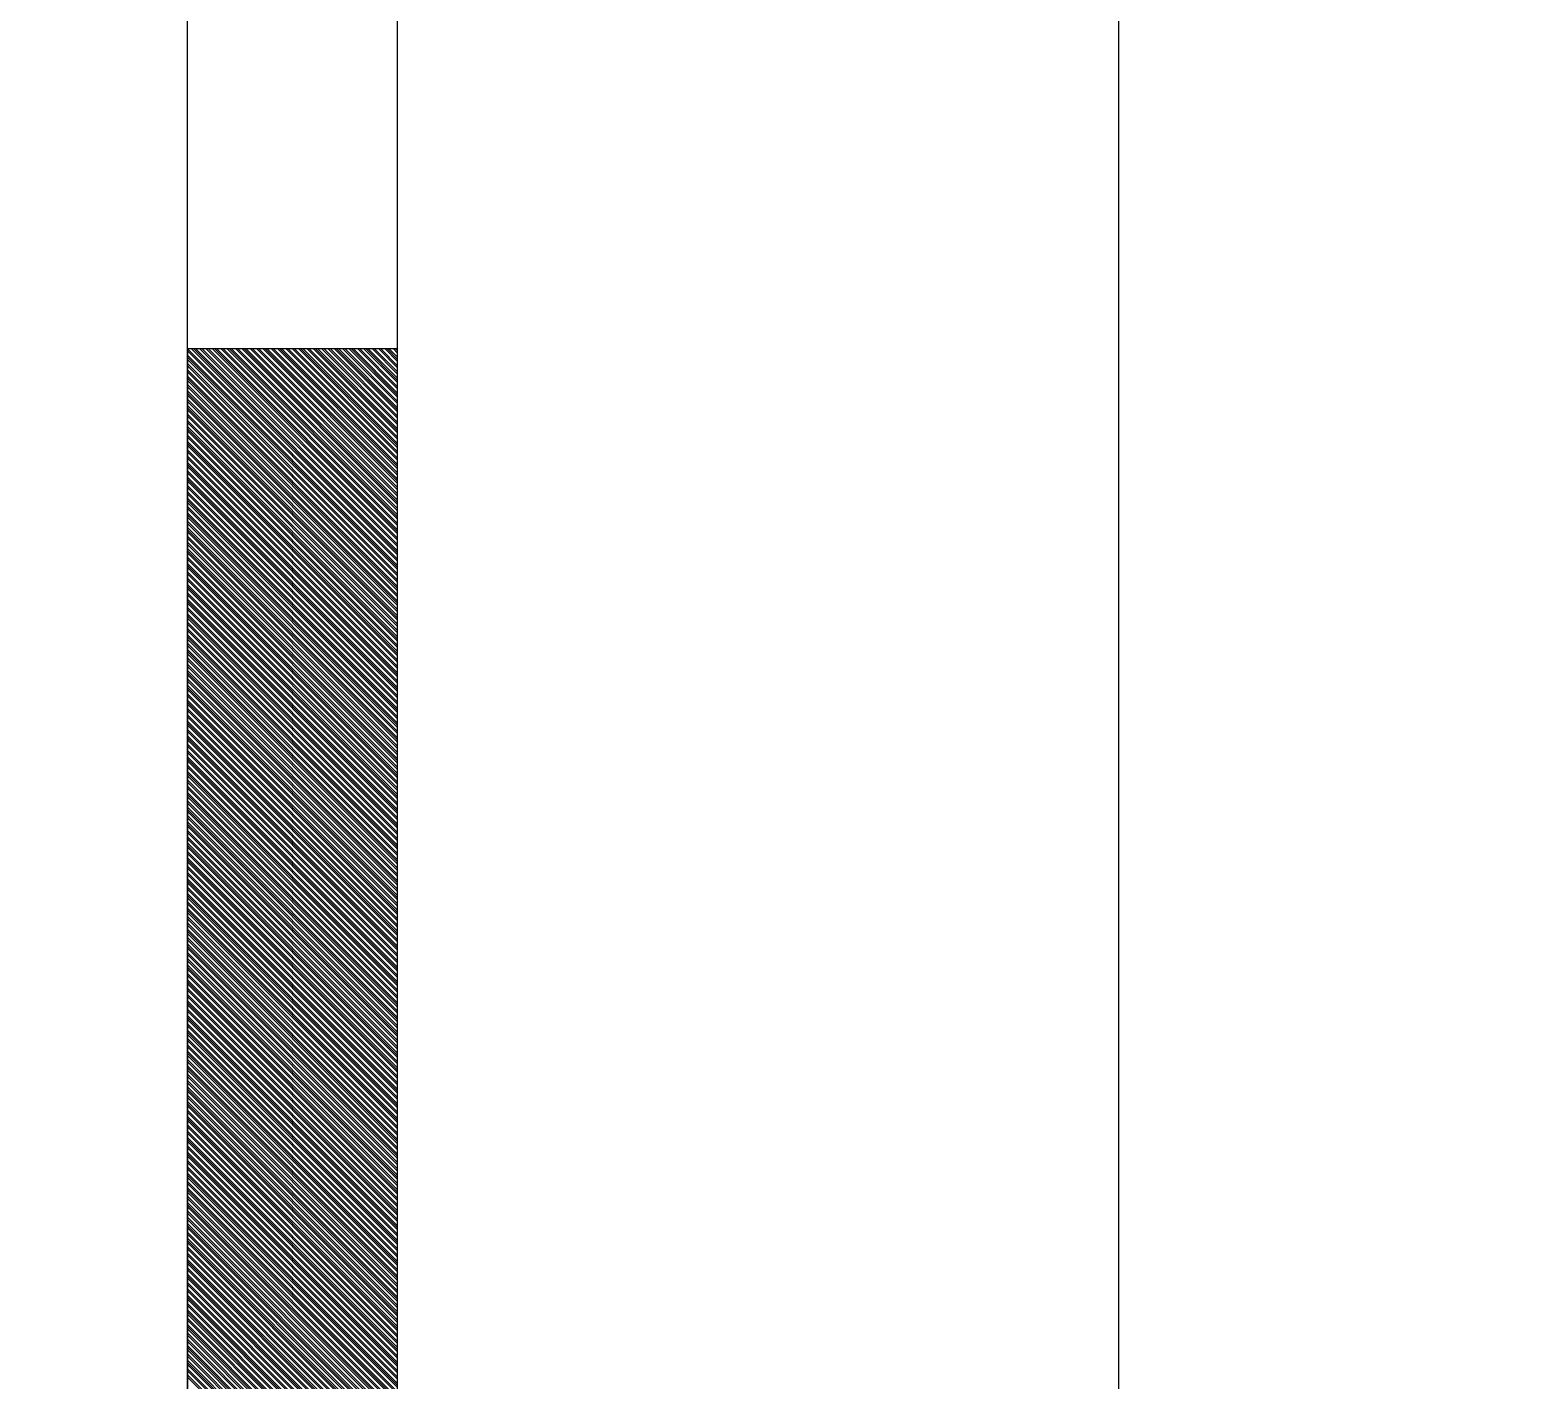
# Model space of a CAD drawing. Extents: x 730354 to 731930, y 4378581 to 4379608.
# Drawn here: x 730592.92 to 730599.99, y 4379516.11 to 4379522.53 of the extents above; entities that cross this region are included whole.
import ezdxf

# ---------------------------------------------------------------- set-up
doc = ezdxf.new("R2010")
doc.units = 0
doc.header["$MEASUREMENT"] = 0
doc.layers.get('0').update_dxf_attribs({"linetype": 'CONTINUOUS'})

msp = doc.modelspace()

# ---------------------------------------------------------------- linework, layer by layer
at = {"color": 7, "linetype": 'CONTINUOUS'}
for p, q in [((730593.67, 4379481.01), (730593.67, 4379581.01)), ((730593.67, 4379481.01), (730593.67, 4379581.01)), ((730594.67, 4379481.01), (730594.67, 4379581.01)), ((730594.67, 4379481.01), (730594.67, 4379581.01)), ((730594.67, 4379520.01), (730593.67, 4379521.01)), ((730594.67, 4379520.01), (730593.67, 4379521.01)), ((730594.67, 4379520), (730593.67, 4379521)), ((730594.67, 4379520), (730593.67, 4379521)), ((730594.67, 4379520.03), (730593.69, 4379521.01)), ((730594.67, 4379520.03), (730593.69, 4379521.01)), ((730594.67, 4379520.04), (730593.7, 4379521.01)), ((730594.67, 4379520.04), (730593.7, 4379521.01)), ((730594.67, 4379520.05), (730593.71, 4379521.01)), ((730594.67, 4379520.05), (730593.71, 4379521.01)), ((730594.67, 4379520.07), (730593.73, 4379521.01)), ((730594.67, 4379520.07), (730593.73, 4379521.01)), ((730594.67, 4379520.08), (730593.74, 4379521.01)), ((730594.67, 4379520.08), (730593.74, 4379521.01)), ((730594.67, 4379520.1), (730593.76, 4379521.01)), ((730594.67, 4379520.1), (730593.76, 4379521.01)), ((730594.67, 4379520.11), (730593.77, 4379521.01)), ((730594.67, 4379520.11), (730593.77, 4379521.01)), ((730594.67, 4379520.13), (730593.79, 4379521.01)), ((730594.67, 4379520.13), (730593.79, 4379521.01)), ((730594.67, 4379520.14), (730593.8, 4379521.01)), ((730594.67, 4379520.14), (730593.8, 4379521.01)), ((730594.67, 4379520.15), (730593.81, 4379521.01)), ((730594.67, 4379520.15), (730593.81, 4379521.01)), ((730594.67, 4379520.17), (730593.83, 4379521.01)), ((730594.67, 4379520.17), (730593.83, 4379521.01)), ((730594.67, 4379520.18), (730593.84, 4379521.01)), ((730594.67, 4379520.18), (730593.84, 4379521.01)), ((730594.67, 4379520.2), (730593.86, 4379521.01)), ((730594.67, 4379520.2), (730593.86, 4379521.01)), ((730594.67, 4379520.21), (730593.87, 4379521.01)), ((730594.67, 4379520.21), (730593.87, 4379521.01)), ((730594.67, 4379520.22), (730593.88, 4379521.01)), ((730594.67, 4379520.22), (730593.88, 4379521.01)), ((730594.67, 4379520.24), (730593.9, 4379521.01)), ((730594.67, 4379520.24), (730593.9, 4379521.01)), ((730594.67, 4379520.25), (730593.91, 4379521.01)), ((730594.67, 4379520.25), (730593.91, 4379521.01)), ((730594.67, 4379520.27), (730593.93, 4379521.01)), ((730594.67, 4379520.27), (730593.93, 4379521.01)), ((730594.67, 4379520.28), (730593.94, 4379521.01)), ((730594.67, 4379520.28), (730593.94, 4379521.01)), ((730594.67, 4379520.29), (730593.95, 4379521.01)), ((730594.67, 4379520.29), (730593.95, 4379521.01)), ((730594.67, 4379520.31), (730593.97, 4379521.01)), ((730594.67, 4379520.31), (730593.97, 4379521.01)), ((730594.67, 4379520.32), (730593.98, 4379521.01)), ((730594.67, 4379520.32), (730593.98, 4379521.01)), ((730594.67, 4379520.34), (730594, 4379521.01)), ((730594.67, 4379520.34), (730594, 4379521.01)), ((730594.67, 4379520.35), (730594.01, 4379521.01)), ((730594.67, 4379520.35), (730594.01, 4379521.01)), ((730594.67, 4379520.37), (730594.03, 4379521.01)), ((730594.67, 4379520.37), (730594.03, 4379521.01)), ((730594.67, 4379520.38), (730594.04, 4379521.01)), ((730594.67, 4379520.38), (730594.04, 4379521.01)), ((730594.67, 4379520.39), (730594.05, 4379521.01)), ((730594.67, 4379520.39), (730594.05, 4379521.01)), ((730594.67, 4379520.41), (730594.07, 4379521.01)), ((730594.67, 4379520.41), (730594.07, 4379521.01)), ((730594.67, 4379520.42), (730594.08, 4379521.01)), ((730594.67, 4379520.42), (730594.08, 4379521.01)), ((730594.67, 4379520.44), (730594.1, 4379521.01)), ((730594.67, 4379520.44), (730594.1, 4379521.01)), ((730594.67, 4379520.45), (730594.11, 4379521.01)), ((730594.67, 4379520.45), (730594.11, 4379521.01)), ((730594.67, 4379520.46), (730594.12, 4379521.01)), ((730594.67, 4379520.46), (730594.12, 4379521.01)), ((730594.67, 4379520.48), (730594.14, 4379521.01)), ((730594.67, 4379520.48), (730594.14, 4379521.01)), ((730594.67, 4379520.49), (730594.15, 4379521.01)), ((730594.67, 4379520.49), (730594.15, 4379521.01)), ((730594.67, 4379520.51), (730594.17, 4379521.01)), ((730594.67, 4379520.51), (730594.17, 4379521.01)), ((730594.67, 4379520.52), (730594.18, 4379521.01)), ((730594.67, 4379520.52), (730594.18, 4379521.01)), ((730594.67, 4379520.54), (730594.2, 4379521.01)), ((730594.67, 4379520.54), (730594.2, 4379521.01)), ((730594.67, 4379520.55), (730594.21, 4379521.01)), ((730594.67, 4379520.55), (730594.21, 4379521.01)), ((730594.67, 4379520.56), (730594.22, 4379521.01)), ((730594.67, 4379520.56), (730594.22, 4379521.01)), ((730594.67, 4379520.58), (730594.24, 4379521.01)), ((730594.67, 4379520.58), (730594.24, 4379521.01)), ((730594.67, 4379520.59), (730594.25, 4379521.01)), ((730594.67, 4379520.59), (730594.25, 4379521.01)), ((730594.67, 4379520.61), (730594.27, 4379521.01)), ((730594.67, 4379520.61), (730594.27, 4379521.01)), ((730594.67, 4379520.62), (730594.28, 4379521.01)), ((730594.67, 4379520.62), (730594.28, 4379521.01)), ((730594.67, 4379520.63), (730594.29, 4379521.01)), ((730594.67, 4379520.63), (730594.29, 4379521.01)), ((730594.67, 4379520.65), (730594.31, 4379521.01)), ((730594.67, 4379520.65), (730594.31, 4379521.01)), ((730594.67, 4379520.66), (730594.32, 4379521.01)), ((730594.67, 4379520.66), (730594.32, 4379521.01)), ((730594.67, 4379520.68), (730594.34, 4379521.01)), ((730594.67, 4379520.68), (730594.34, 4379521.01)), ((730594.67, 4379520.69), (730594.35, 4379521.01)), ((730594.67, 4379520.69), (730594.35, 4379521.01)), ((730594.67, 4379520.71), (730594.37, 4379521.01)), ((730594.67, 4379520.71), (730594.37, 4379521.01)), ((730594.67, 4379520.72), (730594.38, 4379521.01)), ((730594.67, 4379520.72), (730594.38, 4379521.01)), ((730594.67, 4379520.73), (730594.39, 4379521.01)), ((730594.67, 4379520.73), (730594.39, 4379521.01)), ((730594.67, 4379520.75), (730594.41, 4379521.01)), ((730594.67, 4379520.75), (730594.41, 4379521.01)), ((730594.67, 4379520.76), (730594.42, 4379521.01)), ((730594.67, 4379520.76), (730594.42, 4379521.01)), ((730594.67, 4379520.78), (730594.44, 4379521.01)), ((730594.67, 4379520.78), (730594.44, 4379521.01)), ((730594.67, 4379520.79), (730594.45, 4379521.01)), ((730594.67, 4379520.79), (730594.45, 4379521.01)), ((730594.67, 4379520.8), (730594.46, 4379521.01)), ((730594.67, 4379520.8), (730594.46, 4379521.01)), ((730594.67, 4379520.82), (730594.48, 4379521.01)), ((730594.67, 4379520.82), (730594.48, 4379521.01)), ((730594.67, 4379520.83), (730594.49, 4379521.01)), ((730594.67, 4379520.83), (730594.49, 4379521.01)), ((730594.67, 4379520.85), (730594.51, 4379521.01)), ((730594.67, 4379520.85), (730594.51, 4379521.01)), ((730594.67, 4379520.86), (730594.52, 4379521.01)), ((730594.67, 4379520.86), (730594.52, 4379521.01)), ((730594.67, 4379520.87), (730594.53, 4379521.01)), ((730594.67, 4379520.87), (730594.53, 4379521.01)), ((730594.67, 4379520.89), (730594.55, 4379521.01)), ((730594.67, 4379520.89), (730594.55, 4379521.01)), ((730594.67, 4379520.9), (730594.56, 4379521.01)), ((730594.67, 4379520.9), (730594.56, 4379521.01)), ((730594.67, 4379520.92), (730594.58, 4379521.01)), ((730594.67, 4379520.92), (730594.58, 4379521.01)), ((730594.67, 4379520.93), (730594.59, 4379521.01)), ((730594.67, 4379520.93), (730594.59, 4379521.01)), ((730594.67, 4379520.95), (730594.61, 4379521.01)), ((730594.67, 4379520.95), (730594.61, 4379521.01)), ((730594.67, 4379520.96), (730594.62, 4379521.01)), ((730594.67, 4379520.96), (730594.62, 4379521.01)), ((730594.67, 4379520.97), (730594.63, 4379521.01)), ((730594.67, 4379520.97), (730594.63, 4379521.01)), ((730594.67, 4379520.99), (730594.65, 4379521.01)), ((730594.67, 4379520.99), (730594.65, 4379521.01)), ((730594.67, 4379521), (730594.66, 4379521.01)), ((730594.67, 4379521), (730594.66, 4379521.01)), ((730594.67, 4379519.98), (730593.67, 4379520.98)), ((730594.67, 4379519.98), (730593.67, 4379520.98)), ((730594.67, 4379519.97), (730593.67, 4379520.97)), ((730594.67, 4379519.97), (730593.67, 4379520.97)), ((730594.67, 4379519.96), (730593.67, 4379520.96)), ((730594.67, 4379519.96), (730593.67, 4379520.96)), ((730594.67, 4379519.94), (730593.67, 4379520.94)), ((730594.67, 4379519.94), (730593.67, 4379520.94)), ((730594.67, 4379519.93), (730593.67, 4379520.93)), ((730594.67, 4379519.93), (730593.67, 4379520.93)), ((730594.67, 4379519.91), (730593.67, 4379520.91)), ((730594.67, 4379519.91), (730593.67, 4379520.91)), ((730594.67, 4379519.9), (730593.67, 4379520.9)), ((730594.67, 4379519.9), (730593.67, 4379520.9)), ((730594.67, 4379519.88), (730593.67, 4379520.88)), ((730594.67, 4379519.88), (730593.67, 4379520.88)), ((730594.67, 4379519.87), (730593.67, 4379520.87)), ((730594.67, 4379519.87), (730593.67, 4379520.87)), ((730594.67, 4379519.86), (730593.67, 4379520.86)), ((730594.67, 4379519.86), (730593.67, 4379520.86)), ((730594.67, 4379519.84), (730593.67, 4379520.84)), ((730594.67, 4379519.84), (730593.67, 4379520.84)), ((730594.67, 4379519.83), (730593.67, 4379520.83)), ((730594.67, 4379519.83), (730593.67, 4379520.83)), ((730594.67, 4379519.81), (730593.67, 4379520.81)), ((730594.67, 4379519.81), (730593.67, 4379520.81)), ((730594.67, 4379519.8), (730593.67, 4379520.8)), ((730594.67, 4379519.8), (730593.67, 4379520.8)), ((730594.67, 4379519.79), (730593.67, 4379520.79)), ((730594.67, 4379519.79), (730593.67, 4379520.79)), ((730594.67, 4379519.77), (730593.67, 4379520.77)), ((730594.67, 4379519.77), (730593.67, 4379520.77)), ((730594.67, 4379519.76), (730593.67, 4379520.76)), ((730594.67, 4379519.76), (730593.67, 4379520.76)), ((730594.67, 4379519.74), (730593.67, 4379520.74)), ((730594.67, 4379519.74), (730593.67, 4379520.74)), ((730594.67, 4379519.73), (730593.67, 4379520.73)), ((730594.67, 4379519.73), (730593.67, 4379520.73)), ((730594.67, 4379519.72), (730593.67, 4379520.72)), ((730594.67, 4379519.72), (730593.67, 4379520.72)), ((730594.67, 4379519.7), (730593.67, 4379520.7)), ((730594.67, 4379519.7), (730593.67, 4379520.7)), ((730594.67, 4379519.69), (730593.67, 4379520.69)), ((730594.67, 4379519.69), (730593.67, 4379520.69)), ((730594.67, 4379519.67), (730593.67, 4379520.67)), ((730594.67, 4379519.67), (730593.67, 4379520.67)), ((730594.67, 4379519.66), (730593.67, 4379520.66)), ((730594.67, 4379519.66), (730593.67, 4379520.66)), ((730594.67, 4379519.64), (730593.67, 4379520.64)), ((730594.67, 4379519.64), (730593.67, 4379520.64)), ((730594.67, 4379519.63), (730593.67, 4379520.63)), ((730594.67, 4379519.63), (730593.67, 4379520.63)), ((730594.67, 4379519.62), (730593.67, 4379520.62)), ((730594.67, 4379519.62), (730593.67, 4379520.62)), ((730594.67, 4379519.6), (730593.67, 4379520.6)), ((730594.67, 4379519.6), (730593.67, 4379520.6)), ((730594.67, 4379519.59), (730593.67, 4379520.59)), ((730594.67, 4379519.59), (730593.67, 4379520.59)), ((730594.67, 4379519.57), (730593.67, 4379520.57)), ((730594.67, 4379519.57), (730593.67, 4379520.57)), ((730594.67, 4379519.56), (730593.67, 4379520.56)), ((730594.67, 4379519.56), (730593.67, 4379520.56)), ((730594.67, 4379519.55), (730593.67, 4379520.55)), ((730594.67, 4379519.55), (730593.67, 4379520.55)), ((730594.67, 4379519.53), (730593.67, 4379520.53)), ((730594.67, 4379519.53), (730593.67, 4379520.53)), ((730594.67, 4379519.52), (730593.67, 4379520.52)), ((730594.67, 4379519.52), (730593.67, 4379520.52)), ((730594.67, 4379519.5), (730593.67, 4379520.5)), ((730594.67, 4379519.5), (730593.67, 4379520.5)), ((730594.67, 4379519.49), (730593.67, 4379520.49)), ((730594.67, 4379519.49), (730593.67, 4379520.49)), ((730594.67, 4379519.47), (730593.67, 4379520.47)), ((730594.67, 4379519.47), (730593.67, 4379520.47)), ((730594.67, 4379519.46), (730593.67, 4379520.46)), ((730594.67, 4379519.46), (730593.67, 4379520.46)), ((730594.67, 4379519.45), (730593.67, 4379520.45)), ((730594.67, 4379519.45), (730593.67, 4379520.45)), ((730594.67, 4379519.43), (730593.67, 4379520.43)), ((730594.67, 4379519.43), (730593.67, 4379520.43)), ((730594.67, 4379519.42), (730593.67, 4379520.42)), ((730594.67, 4379519.42), (730593.67, 4379520.42)), ((730594.67, 4379519.4), (730593.67, 4379520.4)), ((730594.67, 4379519.4), (730593.67, 4379520.4)), ((730594.67, 4379519.39), (730593.67, 4379520.39)), ((730594.67, 4379519.39), (730593.67, 4379520.39)), ((730594.67, 4379519.38), (730593.67, 4379520.38)), ((730594.67, 4379519.38), (730593.67, 4379520.38)), ((730594.67, 4379519.36), (730593.67, 4379520.36)), ((730594.67, 4379519.36), (730593.67, 4379520.36)), ((730594.67, 4379519.35), (730593.67, 4379520.35)), ((730594.67, 4379519.35), (730593.67, 4379520.35)), ((730594.67, 4379519.33), (730593.67, 4379520.33)), ((730594.67, 4379519.33), (730593.67, 4379520.33)), ((730594.67, 4379519.32), (730593.67, 4379520.32)), ((730594.67, 4379519.32), (730593.67, 4379520.32)), ((730594.67, 4379519.3), (730593.67, 4379520.3)), ((730594.67, 4379519.3), (730593.67, 4379520.3)), ((730594.67, 4379519.29), (730593.67, 4379520.29)), ((730594.67, 4379519.29), (730593.67, 4379520.29)), ((730594.67, 4379519.28), (730593.67, 4379520.28)), ((730594.67, 4379519.28), (730593.67, 4379520.28)), ((730594.67, 4379519.26), (730593.67, 4379520.26)), ((730594.67, 4379519.26), (730593.67, 4379520.26)), ((730594.67, 4379519.25), (730593.67, 4379520.25)), ((730594.67, 4379519.25), (730593.67, 4379520.25)), ((730594.67, 4379519.23), (730593.67, 4379520.23)), ((730594.67, 4379519.23), (730593.67, 4379520.23)), ((730594.67, 4379519.22), (730593.67, 4379520.22)), ((730594.67, 4379519.22), (730593.67, 4379520.22)), ((730594.67, 4379519.21), (730593.67, 4379520.21)), ((730594.67, 4379519.21), (730593.67, 4379520.21)), ((730594.67, 4379519.19), (730593.67, 4379520.19)), ((730594.67, 4379519.19), (730593.67, 4379520.19)), ((730594.67, 4379519.18), (730593.67, 4379520.18)), ((730594.67, 4379519.18), (730593.67, 4379520.18)), ((730594.67, 4379519.16), (730593.67, 4379520.16)), ((730594.67, 4379519.16), (730593.67, 4379520.16)), ((730594.67, 4379519.15), (730593.67, 4379520.15)), ((730594.67, 4379519.15), (730593.67, 4379520.15)), ((730594.67, 4379519.14), (730593.67, 4379520.14)), ((730594.67, 4379519.14), (730593.67, 4379520.14)), ((730594.67, 4379519.12), (730593.67, 4379520.12)), ((730594.67, 4379519.12), (730593.67, 4379520.12)), ((730594.67, 4379519.11), (730593.67, 4379520.11)), ((730594.67, 4379519.11), (730593.67, 4379520.11)), ((730594.67, 4379519.09), (730593.67, 4379520.09)), ((730594.67, 4379519.09), (730593.67, 4379520.09)), ((730594.67, 4379519.08), (730593.67, 4379520.08)), ((730594.67, 4379519.08), (730593.67, 4379520.08)), ((730594.67, 4379519.06), (730593.67, 4379520.06)), ((730594.67, 4379519.06), (730593.67, 4379520.06)), ((730594.67, 4379519.05), (730593.67, 4379520.05)), ((730594.67, 4379519.05), (730593.67, 4379520.05)), ((730594.67, 4379519.04), (730593.67, 4379520.04)), ((730594.67, 4379519.04), (730593.67, 4379520.04)), ((730594.67, 4379519.02), (730593.67, 4379520.02)), ((730594.67, 4379519.02), (730593.67, 4379520.02)), ((730594.67, 4379519.01), (730593.67, 4379520.01)), ((730594.67, 4379519.01), (730593.67, 4379520.01)), ((730594.67, 4379518.99), (730593.67, 4379519.99)), ((730594.67, 4379518.99), (730593.67, 4379519.99)), ((730594.67, 4379518.98), (730593.67, 4379519.98)), ((730594.67, 4379518.98), (730593.67, 4379519.98)), ((730594.67, 4379518.97), (730593.67, 4379519.97)), ((730594.67, 4379518.97), (730593.67, 4379519.97)), ((730594.67, 4379518.95), (730593.67, 4379519.95)), ((730594.67, 4379518.95), (730593.67, 4379519.95)), ((730594.67, 4379518.94), (730593.67, 4379519.94)), ((730594.67, 4379518.94), (730593.67, 4379519.94)), ((730594.67, 4379518.92), (730593.67, 4379519.92)), ((730594.67, 4379518.92), (730593.67, 4379519.92)), ((730594.67, 4379518.91), (730593.67, 4379519.91)), ((730594.67, 4379518.91), (730593.67, 4379519.91)), ((730594.67, 4379518.89), (730593.67, 4379519.89)), ((730594.67, 4379518.89), (730593.67, 4379519.89)), ((730594.67, 4379518.88), (730593.67, 4379519.88)), ((730594.67, 4379518.88), (730593.67, 4379519.88)), ((730594.67, 4379518.87), (730593.67, 4379519.87)), ((730594.67, 4379518.87), (730593.67, 4379519.87)), ((730594.67, 4379518.85), (730593.67, 4379519.85)), ((730594.67, 4379518.85), (730593.67, 4379519.85)), ((730594.67, 4379518.84), (730593.67, 4379519.84)), ((730594.67, 4379518.84), (730593.67, 4379519.84)), ((730594.67, 4379518.82), (730593.67, 4379519.82)), ((730594.67, 4379518.82), (730593.67, 4379519.82)), ((730594.67, 4379518.81), (730593.67, 4379519.81)), ((730594.67, 4379518.81), (730593.67, 4379519.81)), ((730594.67, 4379518.8), (730593.67, 4379519.8)), ((730594.67, 4379518.8), (730593.67, 4379519.8)), ((730594.67, 4379518.78), (730593.67, 4379519.78)), ((730594.67, 4379518.78), (730593.67, 4379519.78)), ((730594.67, 4379518.77), (730593.67, 4379519.77)), ((730594.67, 4379518.77), (730593.67, 4379519.77)), ((730594.67, 4379518.75), (730593.67, 4379519.75)), ((730594.67, 4379518.75), (730593.67, 4379519.75)), ((730594.67, 4379518.74), (730593.67, 4379519.74)), ((730594.67, 4379518.74), (730593.67, 4379519.74)), ((730594.67, 4379518.73), (730593.67, 4379519.73)), ((730594.67, 4379518.73), (730593.67, 4379519.73)), ((730594.67, 4379518.71), (730593.67, 4379519.71)), ((730594.67, 4379518.71), (730593.67, 4379519.71)), ((730594.67, 4379518.7), (730593.67, 4379519.7)), ((730594.67, 4379518.7), (730593.67, 4379519.7)), ((730594.67, 4379518.68), (730593.67, 4379519.68)), ((730594.67, 4379518.68), (730593.67, 4379519.68)), ((730594.67, 4379518.67), (730593.67, 4379519.67)), ((730594.67, 4379518.67), (730593.67, 4379519.67)), ((730594.67, 4379518.65), (730593.67, 4379519.65)), ((730594.67, 4379518.65), (730593.67, 4379519.65)), ((730594.67, 4379518.64), (730593.67, 4379519.64)), ((730594.67, 4379518.64), (730593.67, 4379519.64)), ((730594.67, 4379518.63), (730593.67, 4379519.63)), ((730594.67, 4379518.63), (730593.67, 4379519.63)), ((730594.67, 4379518.61), (730593.67, 4379519.61)), ((730594.67, 4379518.61), (730593.67, 4379519.61)), ((730594.67, 4379518.6), (730593.67, 4379519.6)), ((730594.67, 4379518.6), (730593.67, 4379519.6)), ((730594.67, 4379518.58), (730593.67, 4379519.58)), ((730594.67, 4379518.58), (730593.67, 4379519.58)), ((730594.67, 4379518.57), (730593.67, 4379519.57)), ((730594.67, 4379518.57), (730593.67, 4379519.57)), ((730594.67, 4379518.56), (730593.67, 4379519.56)), ((730594.67, 4379518.56), (730593.67, 4379519.56)), ((730594.67, 4379518.54), (730593.67, 4379519.54)), ((730594.67, 4379518.54), (730593.67, 4379519.54)), ((730594.67, 4379518.53), (730593.67, 4379519.53)), ((730594.67, 4379518.53), (730593.67, 4379519.53)), ((730594.67, 4379518.51), (730593.67, 4379519.51)), ((730594.67, 4379518.51), (730593.67, 4379519.51)), ((730594.67, 4379518.5), (730593.67, 4379519.5)), ((730594.67, 4379518.5), (730593.67, 4379519.5)), ((730594.67, 4379518.48), (730593.67, 4379519.48)), ((730594.67, 4379518.48), (730593.67, 4379519.48)), ((730594.67, 4379518.47), (730593.67, 4379519.47)), ((730594.67, 4379518.47), (730593.67, 4379519.47)), ((730594.67, 4379518.46), (730593.67, 4379519.46)), ((730594.67, 4379518.46), (730593.67, 4379519.46)), ((730594.67, 4379518.44), (730593.67, 4379519.44)), ((730594.67, 4379518.44), (730593.67, 4379519.44)), ((730594.67, 4379518.43), (730593.67, 4379519.43)), ((730594.67, 4379518.43), (730593.67, 4379519.43)), ((730594.67, 4379518.41), (730593.67, 4379519.41)), ((730594.67, 4379518.41), (730593.67, 4379519.41)), ((730594.67, 4379518.4), (730593.67, 4379519.4)), ((730594.67, 4379518.4), (730593.67, 4379519.4)), ((730594.67, 4379518.39), (730593.67, 4379519.39)), ((730594.67, 4379518.39), (730593.67, 4379519.39)), ((730594.67, 4379518.37), (730593.67, 4379519.37)), ((730594.67, 4379518.37), (730593.67, 4379519.37)), ((730594.67, 4379518.36), (730593.67, 4379519.36)), ((730594.67, 4379518.36), (730593.67, 4379519.36)), ((730594.67, 4379518.34), (730593.67, 4379519.34)), ((730594.67, 4379518.34), (730593.67, 4379519.34)), ((730594.67, 4379518.33), (730593.67, 4379519.33)), ((730594.67, 4379518.33), (730593.67, 4379519.33)), ((730594.67, 4379518.32), (730593.67, 4379519.32)), ((730594.67, 4379518.32), (730593.67, 4379519.32)), ((730594.67, 4379518.3), (730593.67, 4379519.3)), ((730594.67, 4379518.3), (730593.67, 4379519.3)), ((730594.67, 4379518.29), (730593.67, 4379519.29)), ((730594.67, 4379518.29), (730593.67, 4379519.29)), ((730594.67, 4379518.27), (730593.67, 4379519.27)), ((730594.67, 4379518.27), (730593.67, 4379519.27)), ((730594.67, 4379518.26), (730593.67, 4379519.26)), ((730594.67, 4379518.26), (730593.67, 4379519.26)), ((730594.67, 4379518.24), (730593.67, 4379519.24)), ((730594.67, 4379518.24), (730593.67, 4379519.24)), ((730594.67, 4379518.23), (730593.67, 4379519.23)), ((730594.67, 4379518.23), (730593.67, 4379519.23)), ((730594.67, 4379518.22), (730593.67, 4379519.22)), ((730594.67, 4379518.22), (730593.67, 4379519.22)), ((730594.67, 4379518.2), (730593.67, 4379519.2)), ((730594.67, 4379518.2), (730593.67, 4379519.2)), ((730594.67, 4379518.19), (730593.67, 4379519.19)), ((730594.67, 4379518.19), (730593.67, 4379519.19)), ((730594.67, 4379518.17), (730593.67, 4379519.17)), ((730594.67, 4379518.17), (730593.67, 4379519.17)), ((730594.67, 4379518.16), (730593.67, 4379519.16)), ((730594.67, 4379518.16), (730593.67, 4379519.16)), ((730594.67, 4379518.15), (730593.67, 4379519.15)), ((730594.67, 4379518.15), (730593.67, 4379519.15)), ((730594.67, 4379518.13), (730593.67, 4379519.13)), ((730594.67, 4379518.13), (730593.67, 4379519.13)), ((730594.67, 4379518.12), (730593.67, 4379519.12)), ((730594.67, 4379518.12), (730593.67, 4379519.12)), ((730594.67, 4379518.1), (730593.67, 4379519.1)), ((730594.67, 4379518.1), (730593.67, 4379519.1)), ((730594.67, 4379518.09), (730593.67, 4379519.09)), ((730594.67, 4379518.09), (730593.67, 4379519.09)), ((730594.67, 4379518.07), (730593.67, 4379519.07)), ((730594.67, 4379518.07), (730593.67, 4379519.07)), ((730594.67, 4379518.06), (730593.67, 4379519.06)), ((730594.67, 4379518.06), (730593.67, 4379519.06)), ((730594.67, 4379518.05), (730593.67, 4379519.05)), ((730594.67, 4379518.05), (730593.67, 4379519.05)), ((730594.67, 4379518.03), (730593.67, 4379519.03)), ((730594.67, 4379518.03), (730593.67, 4379519.03)), ((730594.67, 4379518.02), (730593.67, 4379519.02)), ((730594.67, 4379518.02), (730593.67, 4379519.02)), ((730594.67, 4379518), (730593.67, 4379519)), ((730594.67, 4379518), (730593.67, 4379519)), ((730594.67, 4379517.99), (730593.67, 4379518.99)), ((730594.67, 4379517.99), (730593.67, 4379518.99)), ((730594.67, 4379517.98), (730593.67, 4379518.98)), ((730594.67, 4379517.98), (730593.67, 4379518.98)), ((730594.67, 4379517.96), (730593.67, 4379518.96)), ((730594.67, 4379517.96), (730593.67, 4379518.96)), ((730594.67, 4379517.95), (730593.67, 4379518.95)), ((730594.67, 4379517.95), (730593.67, 4379518.95)), ((730594.67, 4379517.93), (730593.67, 4379518.93)), ((730594.67, 4379517.93), (730593.67, 4379518.93)), ((730594.67, 4379517.92), (730593.67, 4379518.92)), ((730594.67, 4379517.92), (730593.67, 4379518.92)), ((730594.67, 4379517.9), (730593.67, 4379518.9)), ((730594.67, 4379517.9), (730593.67, 4379518.9)), ((730594.67, 4379517.89), (730593.67, 4379518.89)), ((730594.67, 4379517.89), (730593.67, 4379518.89)), ((730594.67, 4379517.88), (730593.67, 4379518.88)), ((730594.67, 4379517.88), (730593.67, 4379518.88)), ((730594.67, 4379517.86), (730593.67, 4379518.86)), ((730594.67, 4379517.86), (730593.67, 4379518.86)), ((730594.67, 4379517.85), (730593.67, 4379518.85)), ((730594.67, 4379517.85), (730593.67, 4379518.85)), ((730594.67, 4379517.83), (730593.67, 4379518.83)), ((730594.67, 4379517.83), (730593.67, 4379518.83)), ((730594.67, 4379517.82), (730593.67, 4379518.82)), ((730594.67, 4379517.82), (730593.67, 4379518.82)), ((730594.67, 4379517.81), (730593.67, 4379518.81)), ((730594.67, 4379517.81), (730593.67, 4379518.81)), ((730594.67, 4379517.79), (730593.67, 4379518.79)), ((730594.67, 4379517.79), (730593.67, 4379518.79)), ((730594.67, 4379517.78), (730593.67, 4379518.78)), ((730594.67, 4379517.78), (730593.67, 4379518.78)), ((730594.67, 4379517.76), (730593.67, 4379518.76)), ((730594.67, 4379517.76), (730593.67, 4379518.76)), ((730594.67, 4379517.75), (730593.67, 4379518.75)), ((730594.67, 4379517.75), (730593.67, 4379518.75)), ((730594.67, 4379517.74), (730593.67, 4379518.74)), ((730594.67, 4379517.74), (730593.67, 4379518.74)), ((730594.67, 4379517.72), (730593.67, 4379518.72)), ((730594.67, 4379517.72), (730593.67, 4379518.72)), ((730594.67, 4379517.71), (730593.67, 4379518.71)), ((730594.67, 4379517.71), (730593.67, 4379518.71)), ((730594.67, 4379517.69), (730593.67, 4379518.69)), ((730594.67, 4379517.69), (730593.67, 4379518.69)), ((730594.67, 4379517.68), (730593.67, 4379518.68)), ((730594.67, 4379517.68), (730593.67, 4379518.68)), ((730594.67, 4379517.66), (730593.67, 4379518.66)), ((730594.67, 4379517.66), (730593.67, 4379518.66)), ((730594.67, 4379517.65), (730593.67, 4379518.65)), ((730594.67, 4379517.65), (730593.67, 4379518.65)), ((730594.67, 4379517.64), (730593.67, 4379518.64)), ((730594.67, 4379517.64), (730593.67, 4379518.64)), ((730594.67, 4379517.62), (730593.67, 4379518.62)), ((730594.67, 4379517.62), (730593.67, 4379518.62)), ((730594.67, 4379517.61), (730593.67, 4379518.61)), ((730594.67, 4379517.61), (730593.67, 4379518.61)), ((730594.67, 4379517.59), (730593.67, 4379518.59)), ((730594.67, 4379517.59), (730593.67, 4379518.59)), ((730594.67, 4379517.58), (730593.67, 4379518.58)), ((730594.67, 4379517.58), (730593.67, 4379518.58)), ((730594.67, 4379517.57), (730593.67, 4379518.57)), ((730594.67, 4379517.57), (730593.67, 4379518.57)), ((730594.67, 4379517.55), (730593.67, 4379518.55)), ((730594.67, 4379517.55), (730593.67, 4379518.55)), ((730594.67, 4379517.54), (730593.67, 4379518.54)), ((730594.67, 4379517.54), (730593.67, 4379518.54)), ((730594.67, 4379517.52), (730593.67, 4379518.52)), ((730594.67, 4379517.52), (730593.67, 4379518.52)), ((730594.67, 4379517.51), (730593.67, 4379518.51)), ((730594.67, 4379517.51), (730593.67, 4379518.51)), ((730594.67, 4379517.49), (730593.67, 4379518.49)), ((730594.67, 4379517.49), (730593.67, 4379518.49)), ((730594.67, 4379517.48), (730593.67, 4379518.48)), ((730594.67, 4379517.48), (730593.67, 4379518.48)), ((730594.67, 4379517.47), (730593.67, 4379518.47)), ((730594.67, 4379517.47), (730593.67, 4379518.47)), ((730594.67, 4379517.45), (730593.67, 4379518.45)), ((730594.67, 4379517.45), (730593.67, 4379518.45)), ((730594.67, 4379517.44), (730593.67, 4379518.44)), ((730594.67, 4379517.44), (730593.67, 4379518.44)), ((730594.67, 4379517.42), (730593.67, 4379518.42)), ((730594.67, 4379517.42), (730593.67, 4379518.42)), ((730594.67, 4379517.41), (730593.67, 4379518.41)), ((730594.67, 4379517.41), (730593.67, 4379518.41)), ((730594.67, 4379517.4), (730593.67, 4379518.4)), ((730594.67, 4379517.4), (730593.67, 4379518.4)), ((730594.67, 4379517.38), (730593.67, 4379518.38)), ((730594.67, 4379517.38), (730593.67, 4379518.38)), ((730594.67, 4379517.37), (730593.67, 4379518.37)), ((730594.67, 4379517.37), (730593.67, 4379518.37)), ((730594.67, 4379517.35), (730593.67, 4379518.35)), ((730594.67, 4379517.35), (730593.67, 4379518.35)), ((730594.67, 4379517.34), (730593.67, 4379518.34)), ((730594.67, 4379517.34), (730593.67, 4379518.34)), ((730594.67, 4379517.33), (730593.67, 4379518.33)), ((730594.67, 4379517.33), (730593.67, 4379518.33)), ((730594.67, 4379517.31), (730593.67, 4379518.31)), ((730594.67, 4379517.31), (730593.67, 4379518.31)), ((730594.67, 4379517.3), (730593.67, 4379518.3)), ((730594.67, 4379517.3), (730593.67, 4379518.3)), ((730594.67, 4379517.28), (730593.67, 4379518.28)), ((730594.67, 4379517.28), (730593.67, 4379518.28)), ((730594.67, 4379517.27), (730593.67, 4379518.27)), ((730594.67, 4379517.27), (730593.67, 4379518.27)), ((730594.67, 4379517.25), (730593.67, 4379518.25)), ((730594.67, 4379517.25), (730593.67, 4379518.25)), ((730594.67, 4379517.24), (730593.67, 4379518.24)), ((730594.67, 4379517.24), (730593.67, 4379518.24)), ((730594.67, 4379517.23), (730593.67, 4379518.23)), ((730594.67, 4379517.23), (730593.67, 4379518.23)), ((730594.67, 4379517.21), (730593.67, 4379518.21)), ((730594.67, 4379517.21), (730593.67, 4379518.21)), ((730594.67, 4379517.2), (730593.67, 4379518.2)), ((730594.67, 4379517.2), (730593.67, 4379518.2)), ((730594.67, 4379517.18), (730593.67, 4379518.18)), ((730594.67, 4379517.18), (730593.67, 4379518.18)), ((730594.67, 4379517.17), (730593.67, 4379518.17)), ((730594.67, 4379517.17), (730593.67, 4379518.17)), ((730594.67, 4379517.16), (730593.67, 4379518.16)), ((730594.67, 4379517.16), (730593.67, 4379518.16)), ((730594.67, 4379517.14), (730593.67, 4379518.14)), ((730594.67, 4379517.14), (730593.67, 4379518.14)), ((730594.67, 4379517.13), (730593.67, 4379518.13)), ((730594.67, 4379517.13), (730593.67, 4379518.13)), ((730594.67, 4379517.11), (730593.67, 4379518.11)), ((730594.67, 4379517.11), (730593.67, 4379518.11)), ((730594.67, 4379517.1), (730593.67, 4379518.1)), ((730594.67, 4379517.1), (730593.67, 4379518.1)), ((730594.67, 4379517.08), (730593.67, 4379518.08)), ((730594.67, 4379517.08), (730593.67, 4379518.08)), ((730594.67, 4379517.07), (730593.67, 4379518.07)), ((730594.67, 4379517.07), (730593.67, 4379518.07)), ((730594.67, 4379517.06), (730593.67, 4379518.06)), ((730594.67, 4379517.06), (730593.67, 4379518.06)), ((730594.67, 4379517.04), (730593.67, 4379518.04)), ((730594.67, 4379517.04), (730593.67, 4379518.04)), ((730594.67, 4379517.03), (730593.67, 4379518.03)), ((730594.67, 4379517.03), (730593.67, 4379518.03)), ((730594.67, 4379517.01), (730593.67, 4379518.01)), ((730594.67, 4379517.01), (730593.67, 4379518.01)), ((730594.67, 4379517), (730593.67, 4379518)), ((730594.67, 4379517), (730593.67, 4379518)), ((730594.67, 4379516.99), (730593.67, 4379517.99)), ((730594.67, 4379516.99), (730593.67, 4379517.99)), ((730594.67, 4379516.97), (730593.67, 4379517.97)), ((730594.67, 4379516.97), (730593.67, 4379517.97)), ((730594.67, 4379516.96), (730593.67, 4379517.96)), ((730594.67, 4379516.96), (730593.67, 4379517.96)), ((730594.67, 4379516.94), (730593.67, 4379517.94)), ((730594.67, 4379516.94), (730593.67, 4379517.94)), ((730594.67, 4379516.93), (730593.67, 4379517.93)), ((730594.67, 4379516.93), (730593.67, 4379517.93)), ((730594.67, 4379516.91), (730593.67, 4379517.91)), ((730594.67, 4379516.91), (730593.67, 4379517.91)), ((730594.67, 4379516.9), (730593.67, 4379517.9)), ((730594.67, 4379516.9), (730593.67, 4379517.9)), ((730594.67, 4379516.89), (730593.67, 4379517.89)), ((730594.67, 4379516.89), (730593.67, 4379517.89)), ((730594.67, 4379516.87), (730593.67, 4379517.87)), ((730594.67, 4379516.87), (730593.67, 4379517.87)), ((730594.67, 4379516.86), (730593.67, 4379517.86)), ((730594.67, 4379516.86), (730593.67, 4379517.86)), ((730594.67, 4379516.84), (730593.67, 4379517.84)), ((730594.67, 4379516.84), (730593.67, 4379517.84)), ((730594.67, 4379516.83), (730593.67, 4379517.83)), ((730594.67, 4379516.83), (730593.67, 4379517.83)), ((730594.67, 4379516.82), (730593.67, 4379517.82)), ((730594.67, 4379516.82), (730593.67, 4379517.82)), ((730594.67, 4379516.8), (730593.67, 4379517.8)), ((730594.67, 4379516.8), (730593.67, 4379517.8)), ((730594.67, 4379516.79), (730593.67, 4379517.79)), ((730594.67, 4379516.79), (730593.67, 4379517.79)), ((730594.67, 4379516.77), (730593.67, 4379517.77)), ((730594.67, 4379516.77), (730593.67, 4379517.77)), ((730594.67, 4379516.76), (730593.67, 4379517.76)), ((730594.67, 4379516.76), (730593.67, 4379517.76)), ((730594.67, 4379516.75), (730593.67, 4379517.75)), ((730594.67, 4379516.75), (730593.67, 4379517.75)), ((730594.67, 4379516.73), (730593.67, 4379517.73)), ((730594.67, 4379516.73), (730593.67, 4379517.73)), ((730594.67, 4379516.72), (730593.67, 4379517.72)), ((730594.67, 4379516.72), (730593.67, 4379517.72)), ((730594.67, 4379516.7), (730593.67, 4379517.7)), ((730594.67, 4379516.7), (730593.67, 4379517.7)), ((730594.67, 4379516.69), (730593.67, 4379517.69)), ((730594.67, 4379516.69), (730593.67, 4379517.69)), ((730594.67, 4379516.67), (730593.67, 4379517.67)), ((730594.67, 4379516.67), (730593.67, 4379517.67)), ((730594.67, 4379516.66), (730593.67, 4379517.66)), ((730594.67, 4379516.66), (730593.67, 4379517.66)), ((730594.67, 4379516.65), (730593.67, 4379517.65)), ((730594.67, 4379516.65), (730593.67, 4379517.65)), ((730594.67, 4379516.63), (730593.67, 4379517.63)), ((730594.67, 4379516.63), (730593.67, 4379517.63)), ((730594.67, 4379516.62), (730593.67, 4379517.62)), ((730594.67, 4379516.62), (730593.67, 4379517.62)), ((730594.67, 4379516.6), (730593.67, 4379517.6)), ((730594.67, 4379516.6), (730593.67, 4379517.6)), ((730594.67, 4379516.59), (730593.67, 4379517.59)), ((730594.67, 4379516.59), (730593.67, 4379517.59)), ((730594.67, 4379516.58), (730593.67, 4379517.58)), ((730594.67, 4379516.58), (730593.67, 4379517.58)), ((730594.67, 4379516.56), (730593.67, 4379517.56)), ((730594.67, 4379516.56), (730593.67, 4379517.56)), ((730594.67, 4379516.55), (730593.67, 4379517.55)), ((730594.67, 4379516.55), (730593.67, 4379517.55)), ((730594.67, 4379516.53), (730593.67, 4379517.53)), ((730594.67, 4379516.53), (730593.67, 4379517.53)), ((730594.67, 4379516.52), (730593.67, 4379517.52)), ((730594.67, 4379516.52), (730593.67, 4379517.52)), ((730594.67, 4379516.5), (730593.67, 4379517.5)), ((730594.67, 4379516.5), (730593.67, 4379517.5)), ((730594.67, 4379516.49), (730593.67, 4379517.49)), ((730594.67, 4379516.49), (730593.67, 4379517.49)), ((730594.67, 4379516.48), (730593.67, 4379517.48)), ((730594.67, 4379516.48), (730593.67, 4379517.48)), ((730594.67, 4379516.46), (730593.67, 4379517.46)), ((730594.67, 4379516.46), (730593.67, 4379517.46)), ((730594.67, 4379516.45), (730593.67, 4379517.45)), ((730594.67, 4379516.45), (730593.67, 4379517.45)), ((730594.67, 4379516.43), (730593.67, 4379517.43)), ((730594.67, 4379516.43), (730593.67, 4379517.43)), ((730594.67, 4379516.42), (730593.67, 4379517.42)), ((730594.67, 4379516.42), (730593.67, 4379517.42)), ((730594.67, 4379516.41), (730593.67, 4379517.41)), ((730594.67, 4379516.41), (730593.67, 4379517.41)), ((730594.67, 4379516.39), (730593.67, 4379517.39)), ((730594.67, 4379516.39), (730593.67, 4379517.39)), ((730594.67, 4379516.38), (730593.67, 4379517.38)), ((730594.67, 4379516.38), (730593.67, 4379517.38)), ((730594.67, 4379516.36), (730593.67, 4379517.36)), ((730594.67, 4379516.36), (730593.67, 4379517.36)), ((730594.67, 4379516.35), (730593.67, 4379517.35)), ((730594.67, 4379516.35), (730593.67, 4379517.35)), ((730594.67, 4379516.34), (730593.67, 4379517.34)), ((730594.67, 4379516.34), (730593.67, 4379517.34)), ((730594.67, 4379516.32), (730593.67, 4379517.32)), ((730594.67, 4379516.32), (730593.67, 4379517.32)), ((730594.67, 4379516.31), (730593.67, 4379517.31)), ((730594.67, 4379516.31), (730593.67, 4379517.31)), ((730594.67, 4379516.29), (730593.67, 4379517.29)), ((730594.67, 4379516.29), (730593.67, 4379517.29)), ((730594.67, 4379516.28), (730593.67, 4379517.28)), ((730594.67, 4379516.28), (730593.67, 4379517.28)), ((730594.67, 4379516.26), (730593.67, 4379517.26)), ((730594.67, 4379516.26), (730593.67, 4379517.26)), ((730594.67, 4379516.25), (730593.67, 4379517.25)), ((730594.67, 4379516.25), (730593.67, 4379517.25)), ((730594.67, 4379516.24), (730593.67, 4379517.24)), ((730594.67, 4379516.24), (730593.67, 4379517.24)), ((730594.67, 4379516.22), (730593.67, 4379517.22)), ((730594.67, 4379516.22), (730593.67, 4379517.22)), ((730594.67, 4379516.21), (730593.67, 4379517.21)), ((730594.67, 4379516.21), (730593.67, 4379517.21)), ((730594.67, 4379516.19), (730593.67, 4379517.19)), ((730594.67, 4379516.19), (730593.67, 4379517.19)), ((730594.67, 4379516.18), (730593.67, 4379517.18)), ((730594.67, 4379516.18), (730593.67, 4379517.18)), ((730594.67, 4379516.17), (730593.67, 4379517.17)), ((730594.67, 4379516.17), (730593.67, 4379517.17)), ((730594.67, 4379516.15), (730593.67, 4379517.15)), ((730594.67, 4379516.15), (730593.67, 4379517.15)), ((730594.67, 4379516.14), (730593.67, 4379517.14)), ((730594.67, 4379516.14), (730593.67, 4379517.14)), ((730594.67, 4379516.12), (730593.67, 4379517.12)), ((730594.67, 4379516.12), (730593.67, 4379517.12)), ((730594.67, 4379516.11), (730593.67, 4379517.11)), ((730594.67, 4379516.11), (730593.67, 4379517.11)), ((730594.67, 4379516.09), (730593.67, 4379517.09)), ((730594.67, 4379516.09), (730593.67, 4379517.09)), ((730594.67, 4379516.08), (730593.67, 4379517.08)), ((730594.67, 4379516.08), (730593.67, 4379517.08)), ((730594.67, 4379516.07), (730593.67, 4379517.07)), ((730594.67, 4379516.07), (730593.67, 4379517.07)), ((730594.67, 4379516.05), (730593.67, 4379517.05)), ((730594.67, 4379516.05), (730593.67, 4379517.05)), ((730594.67, 4379516.04), (730593.67, 4379517.04)), ((730594.67, 4379516.04), (730593.67, 4379517.04)), ((730594.67, 4379516.02), (730593.67, 4379517.02)), ((730594.67, 4379516.02), (730593.67, 4379517.02)), ((730594.67, 4379516.01), (730593.67, 4379517.01)), ((730594.67, 4379516.01), (730593.67, 4379517.01)), ((730594.67, 4379516), (730593.67, 4379517)), ((730594.67, 4379516), (730593.67, 4379517)), ((730594.67, 4379515.98), (730593.67, 4379516.98)), ((730594.67, 4379515.98), (730593.67, 4379516.98)), ((730594.67, 4379515.97), (730593.67, 4379516.97)), ((730594.67, 4379515.97), (730593.67, 4379516.97)), ((730594.67, 4379515.95), (730593.67, 4379516.95)), ((730594.67, 4379515.95), (730593.67, 4379516.95)), ((730594.67, 4379515.94), (730593.67, 4379516.94)), ((730594.67, 4379515.94), (730593.67, 4379516.94)), ((730594.67, 4379515.93), (730593.67, 4379516.93)), ((730594.67, 4379515.93), (730593.67, 4379516.93)), ((730594.67, 4379515.91), (730593.67, 4379516.91)), ((730594.67, 4379515.91), (730593.67, 4379516.91)), ((730594.67, 4379515.9), (730593.67, 4379516.9)), ((730594.67, 4379515.9), (730593.67, 4379516.9)), ((730594.67, 4379515.88), (730593.67, 4379516.88)), ((730594.67, 4379515.88), (730593.67, 4379516.88)), ((730594.67, 4379515.87), (730593.67, 4379516.87)), ((730594.67, 4379515.87), (730593.67, 4379516.87)), ((730594.67, 4379515.85), (730593.67, 4379516.85)), ((730594.67, 4379515.85), (730593.67, 4379516.85)), ((730594.67, 4379515.84), (730593.67, 4379516.84)), ((730594.67, 4379515.84), (730593.67, 4379516.84)), ((730594.67, 4379515.83), (730593.67, 4379516.83)), ((730594.67, 4379515.83), (730593.67, 4379516.83)), ((730594.67, 4379515.81), (730593.67, 4379516.81)), ((730594.67, 4379515.81), (730593.67, 4379516.81)), ((730594.67, 4379515.8), (730593.67, 4379516.8)), ((730594.67, 4379515.8), (730593.67, 4379516.8)), ((730594.67, 4379515.78), (730593.67, 4379516.78)), ((730594.67, 4379515.78), (730593.67, 4379516.78)), ((730594.67, 4379515.77), (730593.67, 4379516.77)), ((730594.67, 4379515.77), (730593.67, 4379516.77)), ((730594.67, 4379515.76), (730593.67, 4379516.76)), ((730594.67, 4379515.76), (730593.67, 4379516.76)), ((730594.67, 4379515.74), (730593.67, 4379516.74)), ((730594.67, 4379515.74), (730593.67, 4379516.74)), ((730594.67, 4379515.73), (730593.67, 4379516.73)), ((730594.67, 4379515.73), (730593.67, 4379516.73)), ((730594.67, 4379515.71), (730593.67, 4379516.71)), ((730594.67, 4379515.71), (730593.67, 4379516.71)), ((730594.67, 4379515.7), (730593.67, 4379516.7)), ((730594.67, 4379515.7), (730593.67, 4379516.7)), ((730594.67, 4379515.68), (730593.67, 4379516.68)), ((730594.67, 4379515.68), (730593.67, 4379516.68)), ((730594.67, 4379515.67), (730593.67, 4379516.67)), ((730594.67, 4379515.67), (730593.67, 4379516.67)), ((730594.67, 4379515.66), (730593.67, 4379516.66)), ((730594.67, 4379515.66), (730593.67, 4379516.66)), ((730594.67, 4379515.64), (730593.67, 4379516.64)), ((730594.67, 4379515.64), (730593.67, 4379516.64)), ((730594.67, 4379515.63), (730593.67, 4379516.63)), ((730594.67, 4379515.63), (730593.67, 4379516.63)), ((730594.67, 4379515.61), (730593.67, 4379516.61)), ((730594.67, 4379515.61), (730593.67, 4379516.61)), ((730594.67, 4379515.6), (730593.67, 4379516.6)), ((730594.67, 4379515.6), (730593.67, 4379516.6)), ((730594.67, 4379515.59), (730593.67, 4379516.59)), ((730594.67, 4379515.59), (730593.67, 4379516.59)), ((730594.67, 4379515.57), (730593.67, 4379516.57)), ((730594.67, 4379515.57), (730593.67, 4379516.57)), ((730594.67, 4379515.56), (730593.67, 4379516.56)), ((730594.67, 4379515.56), (730593.67, 4379516.56)), ((730594.67, 4379515.54), (730593.67, 4379516.54)), ((730594.67, 4379515.54), (730593.67, 4379516.54)), ((730594.67, 4379515.53), (730593.67, 4379516.53)), ((730594.67, 4379515.53), (730593.67, 4379516.53)), ((730594.67, 4379515.51), (730593.67, 4379516.51)), ((730594.67, 4379515.51), (730593.67, 4379516.51)), ((730594.67, 4379515.5), (730593.67, 4379516.5)), ((730594.67, 4379515.5), (730593.67, 4379516.5)), ((730594.67, 4379515.49), (730593.67, 4379516.49)), ((730594.67, 4379515.49), (730593.67, 4379516.49)), ((730594.67, 4379515.47), (730593.67, 4379516.47)), ((730594.67, 4379515.47), (730593.67, 4379516.47)), ((730594.67, 4379515.46), (730593.67, 4379516.46)), ((730594.67, 4379515.46), (730593.67, 4379516.46)), ((730594.67, 4379515.44), (730593.67, 4379516.44)), ((730594.67, 4379515.44), (730593.67, 4379516.44)), ((730594.67, 4379515.43), (730593.67, 4379516.43)), ((730594.67, 4379515.43), (730593.67, 4379516.43)), ((730594.67, 4379515.42), (730593.67, 4379516.42)), ((730594.67, 4379515.42), (730593.67, 4379516.42)), ((730594.67, 4379515.4), (730593.67, 4379516.4)), ((730594.67, 4379515.4), (730593.67, 4379516.4)), ((730594.67, 4379515.39), (730593.67, 4379516.39)), ((730594.67, 4379515.39), (730593.67, 4379516.39)), ((730594.67, 4379515.37), (730593.67, 4379516.37)), ((730594.67, 4379515.37), (730593.67, 4379516.37)), ((730594.67, 4379515.36), (730593.67, 4379516.36)), ((730594.67, 4379515.36), (730593.67, 4379516.36)), ((730594.67, 4379515.35), (730593.67, 4379516.35)), ((730594.67, 4379515.35), (730593.67, 4379516.35)), ((730594.67, 4379515.33), (730593.67, 4379516.33)), ((730594.67, 4379515.33), (730593.67, 4379516.33)), ((730594.67, 4379515.32), (730593.67, 4379516.32)), ((730594.67, 4379515.32), (730593.67, 4379516.32)), ((730594.67, 4379515.3), (730593.67, 4379516.3)), ((730594.67, 4379515.3), (730593.67, 4379516.3)), ((730594.67, 4379515.29), (730593.67, 4379516.29)), ((730594.67, 4379515.29), (730593.67, 4379516.29)), ((730594.67, 4379515.27), (730593.67, 4379516.27)), ((730594.67, 4379515.27), (730593.67, 4379516.27)), ((730594.67, 4379515.26), (730593.67, 4379516.26)), ((730594.67, 4379515.26), (730593.67, 4379516.26)), ((730594.67, 4379515.25), (730593.67, 4379516.25)), ((730594.67, 4379515.25), (730593.67, 4379516.25)), ((730594.67, 4379515.23), (730593.67, 4379516.23)), ((730594.67, 4379515.23), (730593.67, 4379516.23)), ((730594.67, 4379515.22), (730593.67, 4379516.22)), ((730594.67, 4379515.22), (730593.67, 4379516.22)), ((730594.67, 4379515.2), (730593.67, 4379516.2)), ((730594.67, 4379515.2), (730593.67, 4379516.2)), ((730594.67, 4379515.19), (730593.67, 4379516.19)), ((730594.67, 4379515.19), (730593.67, 4379516.19)), ((730594.67, 4379515.18), (730593.67, 4379516.18)), ((730594.67, 4379515.18), (730593.67, 4379516.18)), ((730594.67, 4379515.16), (730593.67, 4379516.16)), ((730594.67, 4379515.16), (730593.67, 4379516.16)), ((730594.67, 4379515.15), (730593.67, 4379516.15)), ((730594.67, 4379515.15), (730593.67, 4379516.15)), ((730594.67, 4379515.13), (730593.67, 4379516.13)), ((730594.67, 4379515.13), (730593.67, 4379516.13)), ((730594.67, 4379515.12), (730593.67, 4379516.12)), ((730594.67, 4379515.12), (730593.67, 4379516.12))]:
    msp.add_line(p, q, dxfattribs=at)
msp.add_lwpolyline([(730594.67, 4379511.01), (730594.67, 4379521.01), (730593.67, 4379521.01), (730593.67, 4379511.01)], close=True, dxfattribs=at)
msp.add_lwpolyline([(730594.67, 4379511.01), (730594.67, 4379521.01), (730593.67, 4379521.01), (730593.67, 4379511.01)], close=True, dxfattribs=at)

# ---------------------------------------------------------------- meshes
mesh = msp.add_polyface(dxfattribs=at)
corners = [(730354.5, 4378581), (730354.5, 4378581), (730354.5, 4378771.9618), (730662.5, 4378581), (730354.5, 4378946.4935), (730944, 4378581), (730354.5, 4379607.5), (730944, 4379242.0065), (730944, 4379607.5)]
mesh.append_faces([[corners[k] for k in face] for face in [(0, 1, 3, 2), (2, 3, 5, 4), (4, 5, 7, 6), (6, 7, 8, 8)]], dxfattribs={"vtx0": -1, "vtx2": -1, "color": 7})
mesh = msp.add_polyface(dxfattribs=at)
corners = [(730364.5, 4379421), (730364.5, 4379421), (730364.5, 4379595.2713), (730645.58, 4379421), (730364.5, 4379601.5), (730645.58, 4379427.2287), (730645.58, 4379601.5)]
mesh.append_faces([[corners[k] for k in face] for face in [(0, 1, 3, 2), (2, 3, 5, 4), (4, 5, 6, 6)]], dxfattribs={"vtx0": -1, "vtx2": -1, "color": 7})
mesh = msp.add_polyface(dxfattribs=at)
corners = [(730588.23, 4379428.19), (730588.23, 4379428.19), (730588.23, 4379434.3095), (730598.1, 4379428.19), (730588.23, 4379594.66), (730598.1, 4379588.5405), (730598.1, 4379594.66)]
mesh.append_faces([[corners[k] for k in face] for face in [(0, 1, 3, 2), (2, 3, 5, 4), (4, 5, 6, 6)]], dxfattribs={"vtx0": -1, "vtx2": -1, "color": 7})

doc.saveas('drawing.dxf')
